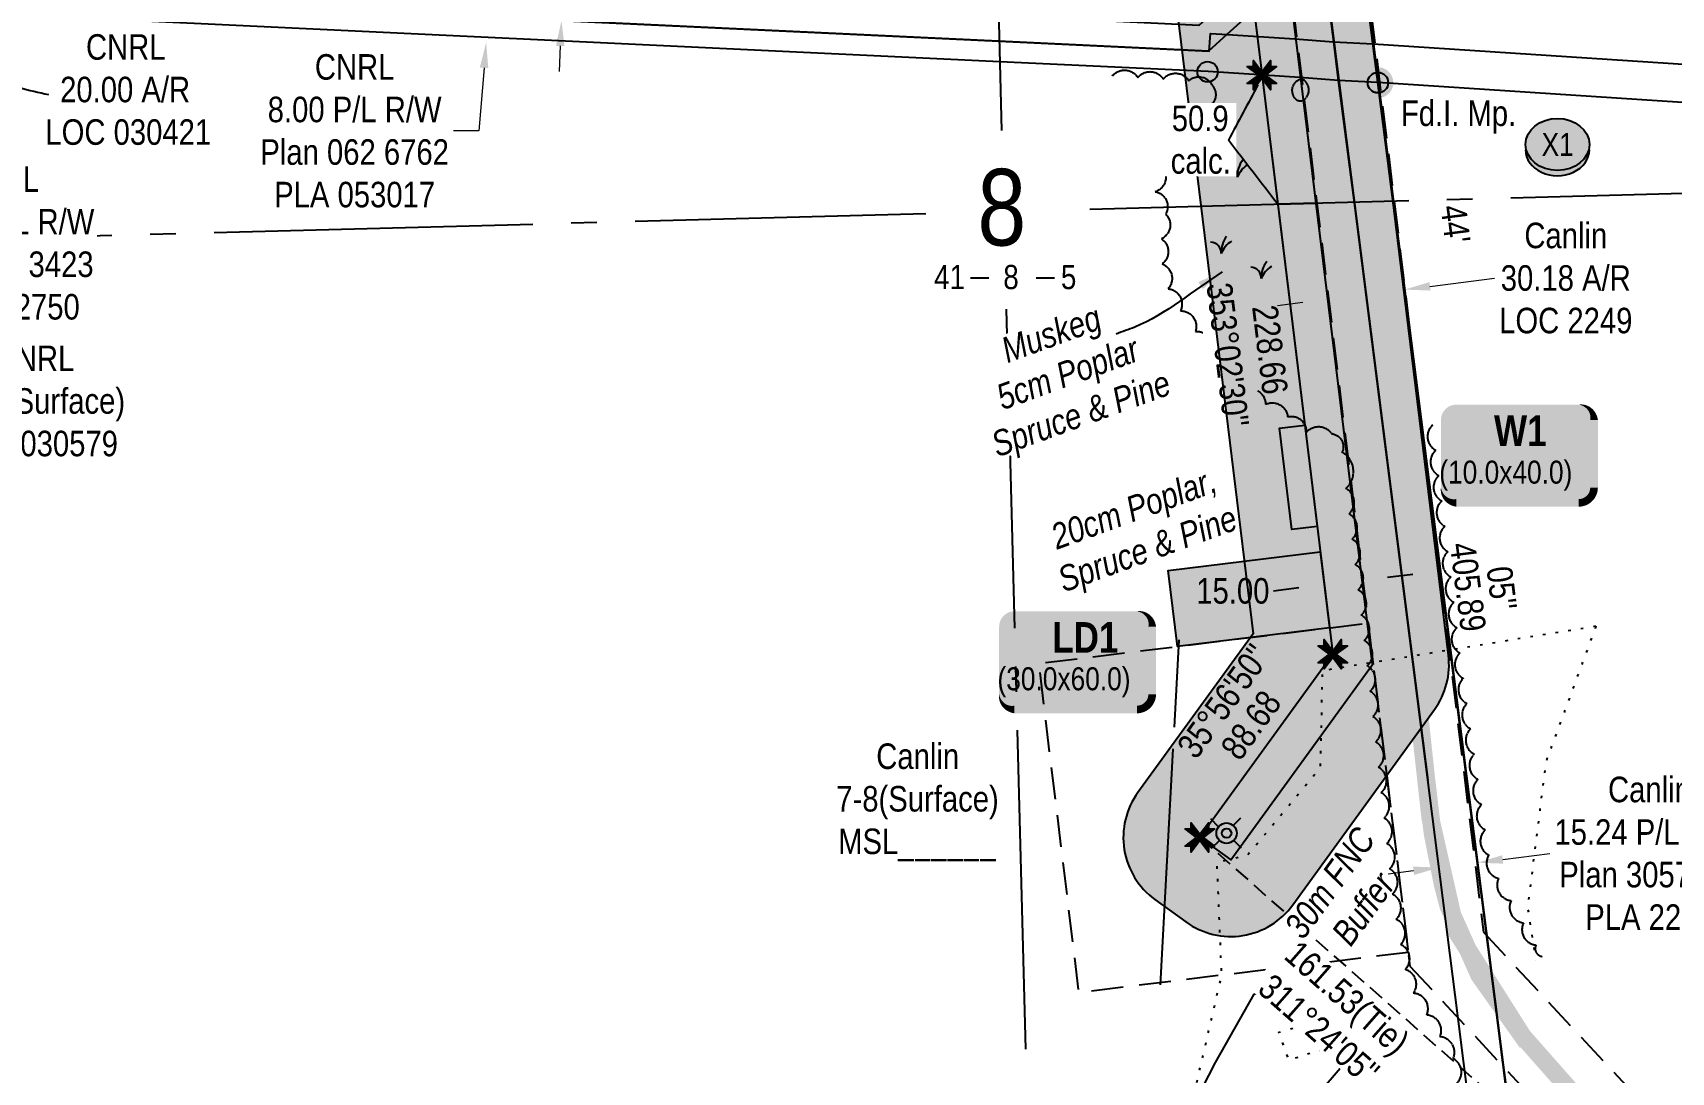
# Model space of a CAD drawing. Extents: x 626668 to 628700, y 5819173 to 5821810.
# Drawn here: x 627395 to 628037, y 5819745 to 5820152 of the extents above; entities that cross this region are included whole.
import ezdxf
from ezdxf.enums import TextEntityAlignment as Align

# ---------------------------------------------------------------- set-up
doc = ezdxf.new("R2010")
doc.units = 0
doc.header["$LTSCALE"] = 5
doc.header["$PDSIZE"] = 0.5
for name, pattern in [('0', [1, 1, 0]), ('foc-ACCESSROAD', [3.75, 2.5, -1.25]), ('foc-QUARTERLINE', [33, 25, -3, 2, -3]), ('foc-TOPO', [1, 0.2, -0.8]), ('foc-TRAV', [1.875, 1.25, -0.625])]:
    doc.linetypes.add(name, pattern=pattern)
doc.layers.get('Defpoints').update_dxf_attribs({"color": 9})
for name, color, linetype in [('10', 1, 'Continuous'), ('9', 3, 'Continuous'), ('AS-FENCE', 48, 'foc-FENCE'), ('AS-ROADS', 254, 'Continuous'), ('C-AR', 13, 'foc-ACCESSROAD'), ('C-RW', 13, 'Continuous'), ('C-WS', 13, 'foc-ACCESSROAD'), ('F-RW', 190, 'Continuous'), ('L-BD', 7, 'Continuous'), ('L-BD1', 253, 'Continuous'), ('L-MON', 1, 'Continuous'), ('L-SECLBL', 7, 'Continuous'), ('L-SECQ', 8, 'foc-QUARTERLINE'), ('L-TRAV', 7, 'foc-TRAV'), ('P-BUFFER-H 30m', 51, 'Continuous'), ('P-BUFFER-T', 40, 'Continuous'), ('P-CROSSINGS', 250, 'Continuous'), ('P-IOP1', 10, 'Continuous'), ('P-IOP1-H', 21, 'Continuous'), ('P-IOP2', 10, 'Continuous'), ('P-IOP2-H', 21, 'Continuous'), ('P-LTO', 14, 'Continuous'), ('P-PROPOSED', 10, 'Continuous'), ('P-PROPOSED-H', 21, 'Continuous'), ('P-TEMP-BLOCKS', 250, 'Continuous'), ('P-TEMP-H', 41, 'Continuous'), ('P-TEMP_LOG DECK', 46, 'Continuous'), ('P-TEMP_WORKSPACE', 46, 'Continuous'), ('P-TRAV', 4, 'foc-TRAV'), ('P-TXT', 4, 'Continuous'), ('T-BUSH', 110, '0'), ('T-BUSH-T', 110, 'Continuous'), ('T-GENERAL', 48, 'foc-TOPO'), ('T-LOW-AREA', 48, 'foc-TOPO'), ('T-SLOPE', 48, 'Continuous'), ('T-VEGETATION CHANGE', 104, 'foc-TOPO')]:
    doc.layers.add(name, color=color, linetype=linetype)
for name, color, linetype, lineweight in [('C-AR-T', 13, 'Continuous', 9), ('C-RW-T', 13, 'Continuous', 9), ('C-WS-T', 13, 'Continuous', 9), ('F-AR-T', 190, 'Continuous', 9), ('F-RW-T', 190, 'Continuous', 9), ('F-WS-T', 190, 'Continuous', 9)]:
    doc.layers.add(name, color=color, linetype=linetype, lineweight=lineweight)
doc.styles.add('80', font='ARIALN.TTF', dxfattribs={"height": 10})
doc.styles.add('80CG', font='ARIALN.TTF', dxfattribs={"height": 10})
doc.styles.add('80L', font='ARIALN.TTF', dxfattribs={"height": 10})
doc.styles.add('BOLD', font='ARIALNB.TTF')
doc.styles.add('Crossing', font='ARIALN.TTF', dxfattribs={"height": 10})
doc.styles.add('foc-LtypeFont', font='ARIALN.TTF', dxfattribs={"height": 7.35})
doc.styles.add('SIMPLEX', font='ARIALN.TTF')
doc.linetypes.add('foc-FENCE', pattern='A,10,-1,["X",foc-LtypeFont,S=0.2,R=0,X=-0.625,Y=-0.75],-1.24', length=12.24)
doc.dimstyles.new('Compass 5 000', dxfattribs={"dimscale": 5, "dimtxt": 9, "dimasz": 2, "dimexe": 0.2, "dimexo": 0.0625, "dimgap": 0.5, "dimtad": 0, "dimtih": 1, "dimtoh": 1, "dimzin": 0, "dimdsep": 46, "dimtxsty": '80CG', "dimcen": 0.1, "dimse1": 1, "dimse2": 1, "dimclrd": 256, "dimclrt": 256, "dimaunit": 1, "dimadec": 4, "dimazin": 0, "dimtfac": 0.06, "dimtofl": 0, "dimtmove": 0, "dimatfit": 1, "dimfxl": 0.2, "dimtolj": 1, "dimtzin": 0, "dimlwd": -1, "dimarcsym": 0})

# ---------------------------------------------------------------- blocks, each defined once
blk = doc.blocks.new('fdia')
at = {"color": 255, "const_width": 1}
blk.add_lwpolyline([(-0.5, 0, 1), (0.5, 0, 1)], format="xyb", close=True, dxfattribs=at)
blk = doc.blocks.new('Fdiaa')
blk.add_blockref('fdia', (0, 0))
blk = doc.blocks.new('fdib')
at = {"color": 1, "const_width": 1.6}
blk.add_lwpolyline([(-0.4, 0, 1), (0.4, 0, 1)], format="xyb", close=True, dxfattribs=at)
at = {"color": 1}
blk.add_circle((0, 0), 0.8, dxfattribs=at)
blk = doc.blocks.new('Fdibb')
blk.add_blockref('fdib', (0, 0))
blk = doc.blocks.new('fdicc')
for name in ['Fdibb', 'Fdiaa']:
    blk.add_blockref(name, (0, 0))
blk = doc.blocks.new('FDI')
blk.add_blockref('fdicc', (0, 0))
blk = doc.blocks.new('L-SECLBL')
at = {"layer": '9', "color": 7}
for p, q in [((-5.08, -27.83), (-12.29, -27.83)), ((20.7, -27.83), (13.5, -27.83))]:
    blk.add_line(p, q, dxfattribs=at)
at = {"layer": '10', "color": 2, "style": 'SIMPLEX'}
blk.add_attdef('SEC', text='', height=30, dxfattribs=at).set_placement((0, 0), align=Align.MIDDLE)
at = {"layer": '10', "color": 5, "style": '80L'}
blk.add_attdef('TWP', text='', height=9.5, dxfattribs=at).set_placement((-14.43, -27.37), align=Align.MIDDLE_RIGHT)
blk.add_attdef('RGE', text='', height=9.5, dxfattribs=at).set_placement((3.62, -27.37), align=Align.MIDDLE_CENTER)
blk.add_attdef('MER', text='', height=9.5, dxfattribs=at).set_placement((23.17, -27.37), align=Align.MIDDLE_LEFT)
blk = doc.blocks.new('*D540')
at = {"layer": 'C-AR-T', "transparency": 16777216}
for p, q in [((627942.52, 5820052.39), (627967.78, 5820055.6)), ((627892.73, 5820046.07), (627882.81, 5820044.81))]:
    blk.add_line(p, q, dxfattribs=at)
for points in [[(627942.31, 5820054.05), (627942.73, 5820050.74), (627932.6, 5820051.13)], [(627892.52, 5820047.72), (627892.94, 5820044.41), (627902.65, 5820047.33)]]:
    blk.add_solid(points, dxfattribs=at)
at = {"layer": 'Defpoints', "color": 0, "transparency": 16777216}
for p in [(627932.6, 5820051.13), (627903.82, 5820038.19), (627933.76, 5820042)]:
    blk.add_point(p, dxfattribs=at)
at = {"layer": 'C-AR-T', "transparency": 16777216, "insert": (627995.73, 5820055.6), "char_height": 10, "attachment_point": 5, "style": '80CG'}
blk.add_mtext('\\A1;Canlin\\P30.18 A/R\\PLOC 2249', dxfattribs=at)
blk = doc.blocks.new('*D546')
at = {"layer": 'C-RW-T', "transparency": 16777216}
for p, q in [((627971.02, 5819827.87), (627989.43, 5819830.21)), ((627936.07, 5819823.43), (627926.15, 5819822.17))]:
    blk.add_line(p, q, dxfattribs=at)
for points in [[(627935.86, 5819825.08), (627936.28, 5819821.78), (627945.99, 5819824.69)], [(627970.81, 5819829.52), (627971.23, 5819826.22), (627961.1, 5819826.61)]]:
    blk.add_solid(points, dxfattribs=at)
at = {"layer": 'Defpoints', "color": 0, "transparency": 16777216}
for p in [(627941.46, 5819860.31), (627956.57, 5819862.23), (627961.1, 5819826.61)]:
    blk.add_point(p, dxfattribs=at)
at = {"layer": 'C-RW-T', "transparency": 16777216, "insert": (628028.52, 5819830.21), "char_height": 10, "attachment_point": 5, "style": '80CG', "bg_fill": 3, "box_fill_scale": 1.1, "bg_fill_color": 256, "bg_fill_true_color": 13158600, "bg_fill_transparency": 0}
blk.add_mtext('\\A1;Canlin\\P15.24 P/L R/W\\PPlan 3057 RS\\PPLA 2253', dxfattribs=at)
blk = doc.blocks.new('*D553')
at = {"layer": 'Defpoints', "color": 0, "transparency": 16777216}
for p in [(628020.56, 5820140.79), (628062.27, 5820138.06), (628019.59, 5820125.83)]:
    blk.add_point(p, dxfattribs=at)
at = {"layer": 'F-RW-T', "transparency": 16777216}
for p, q in [((628062.93, 5820148.04), (628064.63, 5820174.11)), ((628064.63, 5820174.11), (628074.63, 5820174.11)), ((628060.64, 5820113.12), (628059.99, 5820103.14))]:
    blk.add_line(p, q, dxfattribs=at)
for points in [[(628061.26, 5820148.14), (628064.59, 5820147.93), (628062.27, 5820138.06)], [(628058.98, 5820113.23), (628062.31, 5820113.01), (628061.3, 5820123.1)]]:
    blk.add_solid(points, dxfattribs=at)
at = {"layer": 'F-RW-T', "transparency": 16777216, "insert": (628113.72, 5820174.11), "char_height": 10, "attachment_point": 5, "style": '80CG', "bg_fill": 3, "box_fill_scale": 1.1, "bg_fill_color": 256, "bg_fill_true_color": 13158600, "bg_fill_transparency": 0}
blk.add_mtext('\\A1;CNRL\\P15.00 P/L R/W\\PPlan 062 6762\\PPLA 053017', dxfattribs=at)
blk = doc.blocks.new('WC')
at = {"layer": 'L-MON'}
h = blk.add_hatch(color=255, dxfattribs=at)
h.dxf.hatch_style = 1
edge = h.paths.add_edge_path()
edge.add_arc((0, 0), 0.9, 0, 360)
at = {"layer": 'L-MON', "color": 240, "flags": 128}
for points in [[(-0.62, 0.5), (-1.23, 1.12)], [(0.52, 0.61), (1.13, 1.21)], [(-1.18, -1.18), (-0.56, -0.57)], [(1.16, -1.18), (0.56, -0.57)]]:
    blk.add_lwpolyline(points, dxfattribs=at)
at = {"layer": 'L-MON', "color": 240}
for radius in [0.8, 0.373]:
    blk.add_circle((0, 0), radius, dxfattribs=at)
blk = doc.blocks.new('TEMP')
h = blk.add_hatch(color=255)
h.dxf.hatch_style = 1
h.paths.add_polyline_path([(-1.15, -0.67), (-0.67, -0.67), (-0.67, -1.15), (0, -0.25), (0.67, -1.15), (0.67, -0.67), (1.15, -0.67), (0.25, 0), (1.15, 0.67), (0.67, 0.67), (0.67, 1.15), (0, 0.25), (-0.67, 1.15), (-0.67, 0.67), (-1.15, 0.67), (-0.25, 0)])
h.paths.add_polyline_path([(0.57, 0.85), (0.57, 0.57), (0.85, 0.57), (0.08, 0), (0.85, -0.57), (0.57, -0.57), (0.57, -0.85), (0, -0.08), (-0.57, -0.85), (-0.57, -0.57), (-0.85, -0.57), (-0.08, 0), (-0.85, 0.57), (-0.57, 0.57), (-0.57, 0.85), (0, 0.08)], flags=16)
h = blk.add_hatch(color=1)
h.dxf.hatch_style = 1
h.paths.add_polyline_path([(-0.57, 0.85), (-0.57, 0.57), (-0.85, 0.57), (-0.08, 0), (0, 0), (0, 0.08)])
h = blk.add_hatch(color=1)
h.dxf.hatch_style = 1
h.paths.add_polyline_path([(0, -0.08), (0, 0), (-0.08, 0), (-0.85, -0.57), (-0.57, -0.57), (-0.57, -0.85)])
h = blk.add_hatch(color=1)
h.dxf.hatch_style = 1
h.paths.add_polyline_path([(0.85, 0.57), (0.57, 0.57), (0.57, 0.85), (0, 0.08), (0, 0), (0.08, 0)])
h = blk.add_hatch(color=1)
h.dxf.hatch_style = 1
h.paths.add_polyline_path([(0.08, 0), (0, 0), (0, -0.08), (0.57, -0.85), (0.57, -0.57), (0.85, -0.57)])
at = {"color": 1}
for p, q in [((-0.08, 0), (0.08, 0)), ((0, 0.08), (0, -0.08))]:
    blk.add_line(p, q, dxfattribs=at)
at = {"color": 255, "flags": 128}
blk.add_lwpolyline([(-0.25, 0), (-1.15, 0.67), (-0.67, 0.67), (-0.67, 1.15), (0, 0.25), (0.67, 1.15), (0.67, 0.67), (1.15, 0.67), (0.25, 0), (1.15, -0.67), (0.67, -0.67), (0.67, -1.15), (0, -0.25), (-0.67, -1.15), (-0.67, -0.67), (-1.15, -0.67)], close=True, dxfattribs=at)
at = {"color": 1, "flags": 128}
blk.add_lwpolyline([(-0.08, 0), (-0.85, 0.57), (-0.57, 0.57), (-0.57, 0.85), (0, 0.08), (0.57, 0.85), (0.57, 0.57), (0.85, 0.57), (0.08, 0), (0.85, -0.57), (0.57, -0.57), (0.57, -0.85), (0, -0.08), (-0.57, -0.85), (-0.57, -0.57), (-0.85, -0.57)], close=True, dxfattribs=at)
blk = doc.blocks.new('*D579')
at = {"layer": 'C-RW-T', "transparency": 16777216}
for p, q in [((627603.17, 5820176.57), (627603.91, 5820192.24)), ((627603.91, 5820192.24), (627613.91, 5820192.24)), ((627601.74, 5820146.57), (627601.27, 5820136.58))]:
    blk.add_line(p, q, dxfattribs=at)
for points in [[(627601.5, 5820176.65), (627604.83, 5820176.49), (627602.69, 5820166.58)], [(627600.08, 5820146.64), (627603.41, 5820146.49), (627602.22, 5820156.55)]]:
    blk.add_solid(points, dxfattribs=at)
at = {"layer": 'Defpoints', "color": 0, "transparency": 16777216}
for p in [(627602.69, 5820166.58), (627617.63, 5820165.87), (627617.15, 5820155.84)]:
    blk.add_point(p, dxfattribs=at)
at = {"layer": 'C-RW-T', "transparency": 16777216, "insert": (627653, 5820192.24), "char_height": 10, "attachment_point": 5, "style": '80CG'}
blk.add_mtext('\\A1;Canlin\\P10.06 P/L R/W\\PPLA 2386', dxfattribs=at)
blk = doc.blocks.new('*D583')
at = {"layer": 'Defpoints', "color": 0, "transparency": 16777216}
for p in [(627306.37, 5820105.77), (627313.96, 5820092.69), (627315.77, 5820094.16)]:
    blk.add_point(p, dxfattribs=at)
at = {"layer": 'F-RW-T', "transparency": 16777216}
for p, q in [((627298.26, 5820112.08), (627291.97, 5820119.85)), ((627320.25, 5820084.91), (627332.87, 5820069.32)), ((627332.87, 5820069.32), (627342.87, 5820069.32))]:
    blk.add_line(p, q, dxfattribs=at)
for points in [[(627299.56, 5820113.12), (627296.96, 5820111.03), (627304.55, 5820104.3)], [(627321.55, 5820085.96), (627318.95, 5820083.87), (627313.96, 5820092.69)]]:
    blk.add_solid(points, dxfattribs=at)
at = {"layer": 'F-RW-T', "transparency": 16777216, "insert": (627381.96, 5820069.32), "char_height": 10, "attachment_point": 5, "style": '80CG', "bg_fill": 3, "box_fill_scale": 1.1, "bg_fill_color": 256, "bg_fill_true_color": 13158600, "bg_fill_transparency": 0}
blk.add_mtext('\\A1;CNRL\\P15.00 P/L R/W\\PPlan 042 3423\\PPLA 032750', dxfattribs=at)
blk = doc.blocks.new('*D586')
at = {"layer": 'Defpoints', "color": 0, "transparency": 16777216}
for p in [(627514.75, 5820160.69), (627514.1, 5820152.73), (627573.35, 5820155.94)]:
    blk.add_point(p, dxfattribs=at)
at = {"layer": 'F-RW-T', "transparency": 16777216}
for p, q in [((627574.16, 5820165.9), (627574.97, 5820175.87)), ((627571.9, 5820138.01), (627569.89, 5820113.28)), ((627569.89, 5820113.28), (627559.89, 5820113.28))]:
    blk.add_line(p, q, dxfattribs=at)
for points in [[(627572.5, 5820166.04), (627575.82, 5820165.77), (627573.35, 5820155.94)], [(627570.24, 5820138.14), (627573.56, 5820137.87), (627572.71, 5820147.97)]]:
    blk.add_solid(points, dxfattribs=at)
at = {"layer": 'F-RW-T', "transparency": 16777216, "insert": (627521.19, 5820113.28), "char_height": 10, "attachment_point": 5, "style": '80CG', "bg_fill": 3, "box_fill_scale": 1.1, "bg_fill_color": 256, "bg_fill_true_color": 13158600, "bg_fill_transparency": 0}
blk.add_mtext('\\A1;CNRL\\P8.00 P/L R/W\\PPlan 062 6762\\PPLA 053017', dxfattribs=at)
blk = doc.blocks.new('MUSK')
at = {"layer": 'T-GENERAL', "linetype": 'Continuous'}
for centre, radius, start, end in [((1.86, 0.15), 1.86, 140.732, 184.6871), ((-0.86, 0.03), 0.856, 357.7915, 88.2897), ((1.91, -0.8), 2.08, 122.4427, 157.2145)]:
    blk.add_arc(centre, radius, start, end, dxfattribs=at)
blk = doc.blocks.new('*U663')
h = blk.add_hatch(color=191)
edge = h.paths.add_edge_path()
edge.add_line((-24, -20), (24, -20))
edge.add_arc((24, -14), 6, 270, 360)
edge.add_line((30, -14), (30, 12.5))
edge.add_arc((24, 12.5), 6, 0, 90)
edge.add_line((24, 18.5), (-24, 18.5))
edge.add_arc((-24, 12.5), 6, 90, 180)
edge.add_line((-30, 12.5), (-30, -14))
edge.add_arc((-24, -14), 6, 180, 270)
at = {"color": 250, "flags": 128}
blk.add_lwpolyline([(-24, -20, 3, 3, 0), (24, -20, 3, 3, 0.414214), (30, -14, 3, 3, 0), (30, 12.5, 3, 0, 0.414214), (24, 18.5, 0, 0, 0), (-24, 18.5, 0, 0, 0.414214), (-30, 12.5, 0, 0, 0), (-30, -14, 0, 3, 0.414214)], format="xyseb", close=True, dxfattribs=at)
at = {"flags": 128}
blk.add_lwpolyline([(-19.27, -12.88, 0, 7.5, 0), (0, 0, 0, 0, 0)], format="xyseb", dxfattribs=at)
at = {"color": 250}
for tag, p, height, style in [('TEMP_AREA_W1_001', (-9.21, 2.24), 12, 'BOLD'), ('ENTER_TEXT_001', (-30.66, -12.47), 9, '80')]:
    blk.add_attdef(tag, p, '', height=height, dxfattribs=dict(at, style=style))
blk = doc.blocks.new('xing2')
h = blk.add_hatch(color=50)
h.dxf.hatch_style = 1
edge = h.paths.add_edge_path()
edge.add_ellipse((0, 0), major_axis=(-12.5, 0), ratio=0.816297, start_angle=0, end_angle=360)
h = blk.add_hatch(color=250)
h.dxf.hatch_style = 1
edge = h.paths.add_edge_path()
edge.add_ellipse((0, -2.05), major_axis=(-12.5, 0), ratio=0.816297, start_angle=0, end_angle=180)
edge.add_line((12.5, -2.05), (12.5, 0))
edge.add_ellipse((0, 0), major_axis=(-12.5, 0), ratio=0.816297, start_angle=0, end_angle=180, ccw=False)
edge.add_line((-12.5, 0), (-12.5, -2.05))
at = {"color": 250}
blk.add_ellipse((0, 0), major_axis=(-12.5, 0), ratio=0.816297, dxfattribs=at)
blk.add_ellipse((0, -2.05), major_axis=(-12.5, 0), ratio=0.816297, start_param=0, end_param=3.141593, dxfattribs=at)
at = {"color": 250, "style": 'Crossing'}
blk.add_attdef('CROSSING', text='', height=9, dxfattribs=at).set_placement((0.09, 0.02), align=Align.MIDDLE_CENTER)
at = {"color": 250, "style": 'Crossing', "flags": 1}
for tag, p in [('OWNER', (0.09, -12.49)), ('DESCRIPTION', (0.09, -25.77)), ('LOCATION', (0.09, -39.3)), ('DWG_REF', (0.09, -52.84))]:
    blk.add_attdef(tag, text='', height=9, dxfattribs=at).set_placement(p, align=Align.MIDDLE_CENTER)
blk = doc.blocks.new('*D685')
at = {"layer": 'Defpoints', "color": 0, "transparency": 16777216}
for p in [(627901.07, 5819935.44), (627916.17, 5819935.48), (627901.29, 5819933.66)]:
    blk.add_point(p, dxfattribs=at)
at = {"layer": 'P-TXT', "transparency": 16777216}
for p, q in [((627891.14, 5819934.23), (627881.22, 5819933.02)), ((627925.88, 5819938.47), (627935.8, 5819939.68))]:
    blk.add_line(p, q, dxfattribs=at)
for points in [[(627925.67, 5819940.13), (627926.08, 5819936.82), (627915.95, 5819937.26)], [(627890.94, 5819935.89), (627891.35, 5819932.58), (627901.07, 5819935.44)]]:
    blk.add_solid(points, dxfattribs=at)
at = {"layer": 'P-TXT', "transparency": 16777216, "insert": (627865.28, 5819933.02), "char_height": 10, "attachment_point": 5, "style": '80CG'}
blk.add_mtext('\\A1;15.00', dxfattribs=at)
blk = doc.blocks.new('*U662')
h = blk.add_hatch(color=191)
edge = h.paths.add_edge_path()
edge.add_line((-24, -20), (24, -20))
edge.add_arc((24, -14), 6, 270, 360)
edge.add_line((30, -14), (30, 12.5))
edge.add_arc((24, 12.5), 6, 0, 90)
edge.add_line((24, 18.5), (-24, 18.5))
edge.add_arc((-24, 12.5), 6, 90, 180)
edge.add_line((-30, 12.5), (-30, -14))
edge.add_arc((-24, -14), 6, 180, 270)
at = {"color": 250, "flags": 128}
blk.add_lwpolyline([(-24, -20, 3, 3, 0), (24, -20, 3, 3, 0.414214), (30, -14, 3, 3, 0), (30, 12.5, 3, 0, 0.414214), (24, 18.5, 0, 0, 0), (-24, 18.5, 0, 0, 0.414214), (-30, 12.5, 0, 0, 0), (-30, -14, 0, 3, 0.414214)], format="xyseb", close=True, dxfattribs=at)
at = {"flags": 128}
blk.add_lwpolyline([(-6.7, -6.3, 0, 7.5, 0), (0, 0, 0, 0, 0)], format="xyseb", dxfattribs=at)
at = {"color": 250}
for tag, p, height, style in [('TEMP_AREA_W1_001', (-9.21, 2.24), 12, 'BOLD'), ('ENTER_TEXT_001', (-30.66, -12.47), 9, '80')]:
    blk.add_attdef(tag, p, '', height=height, dxfattribs=dict(at, style=style))

msp = doc.modelspace()

# ---------------------------------------------------------------- hatches: boundary and pattern name
at = {"layer": 'P-BUFFER-H 30m'}
h = msp.add_hatch(color=256, dxfattribs=at)
h.dxf.hatch_style = 1
h.paths.add_polyline_path([(627128.003, 5820891.051, 0.1409649), (627112.583, 5820897.145, 0.0136687), (627111.973, 5820898.667), (627118.127, 5820905.177, 0.4142136), (627116.936, 5820947.571), (627063.553, 5820998.034), (627065.391, 5821000.784, 0.2442639), (627089.625, 5821014.1), (627097.954, 5821026.562, 0.4142136), (627089.686, 5821068.16), (627066.626, 5821083.573, 0.4142136), (627025.028, 5821075.305), (626980.113, 5821008.105, 0.3657917), (626984.444, 5820969.648), (627032.746, 5820923.987), (627025.9, 5820916.745, 0.4440738), (627029.391, 5820872.387), (627042.434, 5820862.339, 0.1409713), (627057.855, 5820856.245, 0.1409713), (627067.681, 5820842.889), (627585.341, 5820444.081), (627578.423, 5820437.531, 0.4618514), (627580.826, 5820391.932), (627839.26, 5820194.321), (627873.193, 5819916.322), (627828.069, 5819854.094, 0.4142136), (627834.742, 5819812.211), (627846.881, 5819803.408, 0.4142136), (627888.764, 5819810.082), (627944.261, 5819886.614, 0.1894322), (627949.751, 5819907.853), (627911.382, 5820222.189, 0.2018056), (627899.83, 5820242.378), (627668.316, 5820419.406), (627675.094, 5820425.823, 0.4607536), (627672.777, 5820471.356)])
h.paths.add_polyline_path([(627654.475, 5820447.599), (627622.128, 5820416.971), (627881.614, 5820218.556), (627919.982, 5819904.219), (627864.486, 5819827.687), (627852.347, 5819836.489), (627904.389, 5819908.258), (627867.499, 5820210.479), (627599.042, 5820415.755), (627631.436, 5820446.427), (627085.983, 5820866.646), (627109.701, 5820867.295)], flags=16)
h.paths.add_polyline_path([(627084.456, 5820886.744), (627060.737, 5820886.095), (627047.694, 5820896.144), (627075.141, 5820925.179), (627005.046, 5820991.441), (627049.961, 5821058.64), (627073.021, 5821043.227), (627064.692, 5821030.765), (627054.093, 5821037.849), (627024.546, 5820993.641), (627096.334, 5820925.778), (627069.978, 5820897.897)], flags=16)
at = {"layer": 'P-IOP1-H'}
h = msp.add_hatch(color=256, dxfattribs=at)
h.dxf.hatch_style = 1
h.paths.add_polyline_path([(627897.911, 5820085.038), (627882.86, 5820084.635), (627904.389, 5819908.258), (627852.347, 5819836.489), (627864.486, 5819827.687), (627919.982, 5819904.219)])
at = {"layer": 'P-IOP2-H'}
h = msp.add_hatch(color=256, dxfattribs=at)
h.dxf.hatch_style = 1
h.paths.add_polyline_path([(627769.708, 5820304.125), (627770.208, 5820284.873), (627867.499, 5820210.479), (627882.86, 5820084.635), (627897.911, 5820085.038), (627881.614, 5820218.556)])
at = {"layer": 'P-PROPOSED-H'}
h = msp.add_hatch(color=256, dxfattribs=at)
h.dxf.hatch_style = 1
h.paths.add_polyline_path([(627769.708, 5820304.125), (627770.208, 5820284.873), (627867.499, 5820210.479), (627882.86, 5820084.635), (627897.911, 5820085.038), (627881.614, 5820218.556)])
h = msp.add_hatch(color=256, dxfattribs=at)
h.dxf.hatch_style = 1
h.paths.add_polyline_path([(627897.911, 5820085.038), (627882.86, 5820084.635), (627904.389, 5819908.258), (627852.347, 5819836.489), (627864.486, 5819827.687), (627919.982, 5819904.219)])
at = {"layer": 'P-TEMP-H'}
h = msp.add_hatch(color=256, dxfattribs=at)
h.dxf.hatch_style = 1
h.paths.add_polyline_path([(627893.434, 5819998.01), (627898.278, 5819958.319), (627888.356, 5819957.108), (627883.511, 5819996.799)])
h = msp.add_hatch(color=256, dxfattribs=at)
h.dxf.hatch_style = 1
h.paths.add_polyline_path([(627903.125, 5819918.612), (627843.59, 5819911.335), (627839.951, 5819941.102), (627899.491, 5819948.38)])

# ---------------------------------------------------------------- linework, layer by layer
at = {"layer": 'AS-FENCE', "flags": 128}
for points in [[(627844.075, 5819913.869), (627842.234, 5819879.681)], [(627841.778, 5819871.223), (627836.799, 5819778.757)]]:
    msp.add_lwpolyline(points, dxfattribs=at)
at = {"layer": 'AS-ROADS', "flags": 128}
for points, const_width in [([(628032.521, 5819697.714), (627978.807, 5819758.65), (627952.664, 5819799.978), (627942.651, 5819844.187), (627927.287, 5819983.701), (627907.86, 5820134.02), (627899.164, 5820192.162), (627885.856, 5820226.286), (627869.912, 5820245.561), (627846.076, 5820265.242), (627736.147, 5820349.622), (627642.626, 5820420.759), (627501.539, 5820527.534), (627343.711, 5820648.558), (627187.542, 5820767.917), (627027.204, 5820890.282), (627007.895, 5820900.413), (626988.235, 5820897.333), (626977.156, 5820889.792), (626908.447, 5820817.072)], 6.997), ([(627980.586, 5819756.111), (627961.872, 5819782.442), (627949.778, 5819809.455), (627947.524, 5819817.991), (627943.566, 5819837.987), (627940.882, 5819860.814), (627935.443, 5819912.051), (627929.763, 5819962.438), (627925.027, 5820002.883)], 7)]:
    msp.add_lwpolyline(points, dxfattribs=dict(at, const_width=const_width))
at = {"layer": 'C-AR'}
for points in [[(627035.817, 5820865.33), (627881.905, 5820218.335), (627934.673, 5819786.028), (627983.469, 5819733.611)], [(627083.751, 5820866.656), (627910.315, 5820234.59), (627963.433, 5819799.411), (628021.252, 5819737.301)]]:
    msp.add_lwpolyline(points, dxfattribs=at)
at = {"layer": 'C-RW'}
for points in [[(627958.17, 5819729.285), (627953.434, 5819766.56), (627912.959, 5820085.119), (627906.728, 5820133.082), (627904.784, 5820148.239), (627900.142, 5820184.463), (627899.786, 5820187.239), (627898.583, 5820196.631), (627898.179, 5820199.786), (627897.389, 5820205.946), (627895.955, 5820217.141), (627053.792, 5820865.758)], [(627077.884, 5820866.408), (627898.001, 5820234.793), (627898.001, 5820234.793), (627898.086, 5820234.727), (627911.953, 5820248.376), (627962.451, 5820298.08), (627973.171, 5820287.256), (627912.522, 5820227.578), (627910.259, 5820225.351), (627911.025, 5820219.381), (627912.343, 5820209.093), (627913.423, 5820200.673), (627913.903, 5820196.925), (627920.257, 5820147.362), (627920.334, 5820146.762), (627922.199, 5820132.211), (627922.304, 5820131.57), (627928.263, 5820085.526), (627964.69, 5819798.801), (627971.217, 5819747.425), (627973.5, 5819729.455)], [(627369.182, 5820177.662), (627413.82, 5820175.544), (627422.124, 5820175.15), (627773.237, 5820158.485), (627773.84, 5820158.457), (627852.066, 5820154.742), (627884.768, 5820184.356), (627898.277, 5820196.59), (627912.032, 5820209.048), (627931.263, 5820226.462), (627939.559, 5820226.689), (627946.72, 5820226.886), (627913.592, 5820196.884), (627899.835, 5820184.427), (627886.327, 5820172.194), (627862.965, 5820151.037), (627855.741, 5820144.494), (627773.501, 5820148.398), (627412.208, 5820165.547), (627391.831, 5820166.514)]]:
    msp.add_lwpolyline(points, dxfattribs=at)
at = {"layer": 'C-WS', "flags": 128}
msp.add_lwpolyline([(627934.007, 5819791.446), (627805.019, 5819775.688), (627789.273, 5819904.695), (627918.267, 5819920.463)], close=True, dxfattribs=at)
at = {"layer": 'F-RW'}
msp.add_line((627973.448, 5819729.718), (627910.255, 5820225.379), dxfattribs=at)
for points in [[(627392.078, 5820166.528), (627412.455, 5820165.561), (627412.455, 5820165.561), (627773.748, 5820148.412), (627855.988, 5820144.508), (627856.481, 5820151.488), (627863.212, 5820151.051), (627889.504, 5820149.344), (627904.723, 5820148.229), (627920.19, 5820147.353), (628167.376, 5820131.181)], [(628168.738, 5820116.072), (627922.131, 5820132.206), (627906.666, 5820133.078), (627891.458, 5820134.197), (627855.604, 5820136.525), (627773.957, 5820140.4), (627392.298, 5820158.515)]]:
    msp.add_lwpolyline(points, dxfattribs=at)
at = {"layer": 'L-SECQ'}
for p, q in [((627773.006, 5820177.293), (627774.668, 5820113.406)), ((627809.213, 5820082.66), (628578.506, 5820103.282)), ((626971.283, 5820060.199), (627745.048, 5820080.94)), ((627776.487, 5820043.449), (627796.394, 5819278.034))]:
    msp.add_line(p, q, dxfattribs=at)
at = {"layer": 'L-TRAV'}
msp.add_line((627973.448, 5819729.718), (627964.283, 5819801.713), dxfattribs=at)
at = {"layer": 'P-BUFFER-H 30m', "flags": 128}
msp.add_lwpolyline([(627057.855, 5820856.245, 0.1409713), (627067.681, 5820842.889), (627585.341, 5820444.081), (627578.423, 5820437.531, 0.4618514), (627580.826, 5820391.932), (627839.26, 5820194.321), (627873.193, 5819916.322), (627828.069, 5819854.094, 0.4142136), (627834.742, 5819812.211), (627846.881, 5819803.408, 0.4142136), (627888.764, 5819810.082), (627944.261, 5819886.614, 0.1894322), (627949.751, 5819907.853), (627911.382, 5820222.189, 0.2018056), (627899.83, 5820242.378), (627668.316, 5820419.406), (627675.094, 5820425.823, 0.4607536), (627672.777, 5820471.356), (627128.003, 5820891.051, 0.1409649), (627112.583, 5820897.145, 0.1409649)], format="xyb", dxfattribs=at)
at = {"layer": 'P-IOP1', "flags": 128}
msp.add_lwpolyline([(627897.911, 5820085.038), (627882.86, 5820084.635), (627904.389, 5819908.258), (627852.347, 5819836.489), (627864.486, 5819827.687), (627919.982, 5819904.219)], close=True, dxfattribs=at)
at = {"layer": 'P-IOP2', "flags": 128}
msp.add_lwpolyline([(627769.708, 5820304.125), (627770.208, 5820284.873), (627867.499, 5820210.479), (627882.86, 5820084.635), (627897.911, 5820085.038), (627881.614, 5820218.556)], close=True, dxfattribs=at)
at = {"layer": 'P-LTO', "flags": 128}
msp.add_lwpolyline([(627085.983, 5820866.646), (627631.436, 5820446.427), (627599.042, 5820415.755), (627867.499, 5820210.479), (627904.389, 5819908.258), (627852.347, 5819836.489), (627864.486, 5819827.687), (627919.982, 5819904.219), (627881.614, 5820218.556), (627622.128, 5820416.971), (627654.475, 5820447.599), (627109.701, 5820867.295)], close=True, dxfattribs=at)
at = {"layer": 'P-PROPOSED', "flags": 128}
msp.add_lwpolyline([(627085.983, 5820866.646), (627631.436, 5820446.427), (627599.042, 5820415.755), (627867.499, 5820210.479), (627904.389, 5819908.258), (627852.347, 5819836.489), (627864.486, 5819827.687), (627919.982, 5819904.219), (627881.614, 5820218.556), (627622.128, 5820416.971), (627654.475, 5820447.599), (627109.701, 5820867.295)], close=True, dxfattribs=at)
at = {"layer": 'P-TEMP_LOG DECK', "flags": 128}
msp.add_lwpolyline([(627903.125, 5819918.612), (627843.59, 5819911.335), (627839.951, 5819941.102), (627899.491, 5819948.38)], close=True, dxfattribs=at)
at = {"layer": 'P-TEMP_WORKSPACE', "flags": 128}
msp.add_lwpolyline([(627893.434, 5819998.01), (627898.278, 5819958.319), (627888.356, 5819957.108), (627883.511, 5819996.799)], close=True, dxfattribs=at)
at = {"layer": 'P-TRAV'}
for p, q in [((627852.347, 5819836.489), (627886.925, 5819805.996)), ((627897.832, 5819796.377), (627973.452, 5819729.691))]:
    msp.add_line(p, q, dxfattribs=at)
at = {"layer": 'T-BUSH', "flags": 128}
for points in [[(627818.06, 5820134.783, -0.5205671), (627828.039, 5820134.19, -0.5205671), (627838.018, 5820133.598, -0.5205671), (627847.992, 5820132.938, -0.5205671), (627857.31, 5820130.898, -0.5205671), (627855.266, 5820122.684, -0.5205671), (627848.572, 5820115.269, -0.5205671), (627842.521, 5820107.444, -0.5205671), (627837.813, 5820098.626, -0.5205671), (627834.868, 5820089.477, -0.5205671), (627838.949, 5820080.757, -0.5205671), (627837.29, 5820070.979, -0.5205671), (627837.574, 5820061.189, -0.5205671), (627839.923, 5820051.473, -0.5205671), (627844.735, 5820042.786, -0.5205671), (627850.621, 5820034.727, -0.1197538), (627853.469, 5820034.296, -0.1197538)], [(627874.894, 5820011.561, -0.2810048), (627878.068, 5820006.176, -0.5205671), (627886.753, 5820001.3, -0.5205671), (627893.96, 5819994.994, -0.5205671), (627903.951, 5819994.688, -0.5205671), (627908.018, 5819987.233)], [(627943.586, 5819998.074, 0.5205671), (627944.767, 5819988.148, 0.5205671), (627945.947, 5819978.221, 0.5205671), (627947.128, 5819968.295, 0.5205671), (627948.308, 5819958.368, 0.5205671), (627949.489, 5819948.441, 0.5205671), (627950.669, 5819938.515, 0.5205671), (627951.85, 5819928.588, 0.5205671), (627953.031, 5819918.662, 0.5205671), (627954.211, 5819908.735, 0.5205671), (627955.559, 5819898.831, 0.5205671), (627956.992, 5819888.937, 0.5205671), (627958.425, 5819879.044, 0.5205671), (627959.858, 5819869.151, 0.5205671), (627961.291, 5819859.258, 0.5205671), (627962.724, 5819849.364, 0.5205671), (627964.157, 5819839.471, 0.5205671), (627965.59, 5819829.578, 0.5205671), (627969.415, 5819820.495, 0.5205671), (627974.29, 5819811.767, 0.5205671), (627979.164, 5819803.04, 0.5205671), (627984.038, 5819794.312, 0.5205671), (627986.525, 5819789.859, 0.5205671)], [(627953.902, 5819720.115, 0.5205671), (627953.421, 5819730.1, 0.5205671), (627952.941, 5819740.085, 0.5205671), (627951.615, 5819749.811, 0.5205671), (627946.431, 5819758.359, 0.5205671), (627941.247, 5819766.906, 0.5205671), (627936.064, 5819775.454, 0.5205671), (627932.79, 5819784.734, 0.5205671), (627931.044, 5819794.577, 0.5205671), (627929.298, 5819804.42, 0.5205671), (627927.776, 5819814.295, 0.5205671), (627926.687, 5819824.232, 0.5205671), (627925.598, 5819834.169, 0.5205671), (627924.508, 5819844.106, 0.5205671), (627923.419, 5819854.043, 0.5205671), (627922.33, 5819863.98, 0.5205671), (627921.241, 5819873.917, 0.5205671), (627920.151, 5819883.854, 0.5205671), (627919.062, 5819893.791, 0.5205671), (627917.958, 5819903.726, 0.5205671), (627916.763, 5819913.651, 0.5205671), (627915.569, 5819923.576, 0.5205671), (627914.374, 5819933.501, 0.5205671), (627913.18, 5819943.426, 0.5205671), (627911.985, 5819953.351, 0.5205671), (627910.791, 5819963.276, 0.5205671), (627909.596, 5819973.201, 0.5205671), (627907.866, 5819987.582, 0.5205671)]]:
    msp.add_lwpolyline(points, format="xyb", dxfattribs=at)
msp.add_lwpolyline([(627892.594, 5820133.557, 0.5205671), (627888.784, 5820127.462, 0.5205671), (627893.301, 5820125.527, 0.5205671)], format="xyb", close=True, dxfattribs=at)
at = {"layer": 'T-LOW-AREA', "elevation": 972.411, "flags": 128}
msp.add_lwpolyline([(628007.52, 5819919.215), (627987.925, 5819866.182), (627980.751, 5819809.223), (627983.907, 5819788.397)], dxfattribs=at)
at = {"layer": 'T-LOW-AREA', "flags": 128}
for points in [[(627904.03, 5819761.81), (627902.08, 5819754.043), (627887.26, 5819749.182), (627883.313, 5819760.185), (627900.663, 5819765.364)], [(627904.034, 5819761.783), (627902.083, 5819754.015), (627887.263, 5819749.154), (627883.316, 5819760.158), (627900.666, 5819765.336)]]:
    msp.add_lwpolyline(points, dxfattribs=at)
at = {"layer": 'T-SLOPE', "flags": 128}
for points in [[(627848.182, 5819728.276), (627858.434, 5819748.383), (627873.57, 5819775.099), (627887.709, 5819780.8), (627907.368, 5819772.061), (627909.713, 5819748.679), (627894.73, 5819731.33), (627889.183, 5819713.396), (627898.659, 5819694.586)], [(627848.185, 5819728.249), (627858.437, 5819748.356), (627873.574, 5819775.071), (627887.712, 5819780.773), (627907.371, 5819772.034), (627909.716, 5819748.651), (627894.734, 5819731.303), (627889.186, 5819713.368), (627898.662, 5819694.558)]]:
    msp.add_lwpolyline(points, dxfattribs=at)
at = {"layer": 'T-VEGETATION CHANGE', "flags": 128}
msp.add_lwpolyline([(628007.52, 5819919.215), (627900.314, 5819901.778), (627899.508, 5819863.629), (627871.095, 5819829.508), (627858.964, 5819826.607), (627860.781, 5819782.445), (627848.182, 5819728.276)], dxfattribs=at)

# ---------------------------------------------------------------- block references
at = {"layer": 'L-MON'}
for name, p, xscale, yscale, zscale in [('FDI', (627855.366, 5820136.461), 5.000000000000027, 5.000000000000027, 5.000000000000027), ('TEMP', (627876.693, 5820135.156), 4.998212200000022, 4.998212200000022, 4.998212200000022), ('FDI', (627922.131, 5820132.206), 5.000000000000051, 5.000000000000051, 5.000000000000051), ('FDI', (627922.134, 5820132.179), 5.000000000000027, 5.000000000000027, 5.000000000000027), ('TEMP', (627904.389, 5819908.258), 4.998212200000022, 4.998212200000022, 4.998212200000022), ('WC', (627862.818, 5819838.157), 5.000000000000051, 5.000000000000051, 5.000000000000051), ('TEMP', (627852.347, 5819836.489), 4.998212200000022, 4.998212200000022, 4.998212200000022)]:
    msp.add_blockref(name, p, dxfattribs=dict(at, xscale=xscale, yscale=yscale, zscale=zscale))
at = {"layer": 'L-SECLBL', "xscale": 0.9996514500000044, "yscale": 0.9996514500000044, "zscale": 0.9996514500000044}
msp.add_blockref('L-SECLBL', (627774.752, 5820083.406), dxfattribs=at).add_auto_attribs({'SEC': '8', 'TWP': '41', 'RGE': '8', 'MER': '5'})
at = {"layer": 'P-CROSSINGS', "xscale": 0.99964244, "yscale": 0.99964244, "zscale": 0.99964244}
msp.add_blockref('xing2', (627992.456, 5820107.988), dxfattribs=at).add_auto_attribs({'CROSSING': 'X1'})
at = {"layer": 'P-TEMP-BLOCKS', "xscale": 0.99964244, "yscale": 0.99964244, "zscale": 0.99964244}
for name, p, values in [('*U663', (627976.807, 5819987.564), {'TEMP_AREA_W1_001': 'W1', 'ENTER_TEXT_001': '(10.0x40.0)'}), ('*U662', (627803.701, 5819906.612), {'TEMP_AREA_W1_001': 'LD1', 'ENTER_TEXT_001': '(30.0x60.0)'})]:
    msp.add_blockref(name, p, dxfattribs=at).add_auto_attribs(values)
at = {"layer": 'T-GENERAL', "xscale": 4.998212200000014, "yscale": 4.998212200000014, "zscale": 4.998212200000014}
for p in [(627867.094, 5820095.222), (627860.744, 5820065.31), (627876.457, 5820055.45)]:
    msp.add_blockref('MUSK', p, dxfattribs=at)

# ---------------------------------------------------------------- texts
at = {"layer": 'C-WS-T', "insert": (627706.401, 5819873.315), "char_height": 10, "attachment_point": 1, "style": '80L'}
msp.add_mtext_dynamic_manual_height_columns('\\pi19.16;Canlin\\P\\pi3.4982;7-8(Surface)\\P\\pi4.2246;MSL______', width=69.43834, gutter_width=50, heights=[0], dxfattribs=at)
at = {"layer": 'F-AR-T', "insert": (627389.277, 5820151.18), "char_height": 10, "attachment_point": 1, "style": '80L'}
msp.add_mtext_dynamic_manual_height_columns('\\pi26.655;CNRL\\P\\pi16.518;20.00 A/R\\P\\pi10.741;LOC 030421', width=83.50702, gutter_width=50, heights=[0], dxfattribs=at)
at = {"layer": 'L-BD', "style": '80L'}
for s, p in [("44'", (627952.544, 5820076.833)), ('405.89', (627957.439, 5819934.618)), ("05''", (627970.67, 5819934.158))]:
    msp.add_text(s, height=9.9964, rotation=277.2661, dxfattribs=at).set_placement(p, align=Align.MIDDLE)
at = {"layer": 'L-BD1', "style": '80L'}
for s, p in [("35°56'50''", (627861.626, 5819889.948)), ('88.68', (627872.349, 5819880.535))]:
    msp.add_text(s, height=9.9964, rotation=54.0529, dxfattribs=at).set_placement(p, align=Align.MIDDLE)
at = {"layer": 'L-BD1', "insert": (627884.827, 5820028.198), "char_height": 9.99642, "width": 29.83281, "attachment_point": 2, "rotation": 276.9592, "style": '80L'}
msp.add_mtext("228.66\\P353°02'30'' ", dxfattribs=at)
at = {"layer": 'L-MON', "insert": (627930.242, 5820125.212), "char_height": 9.99651, "attachment_point": 1, "style": '80L'}
msp.add_mtext_dynamic_manual_height_columns('\\pi0.87683;Fd.I. Mp.', width=44.12915, gutter_width=50, heights=[0], dxfattribs=at)
at = {"layer": 'P-BUFFER-T', "insert": (627884.549, 5819801.571), "char_height": 9.99262, "attachment_point": 1, "rotation": 54.052946, "style": '80L'}
msp.add_mtext_dynamic_manual_height_columns('\\pi0.3723;{\\fArial Narrow|b0|i1|c0|p34;30m FNC \\P\\pi9.0698;Buffer}', width=49.18088, gutter_width=50, heights=[0], dxfattribs=at)
at = {"layer": 'T-BUSH-T', "insert": (627774.695, 5819951.935), "char_height": 10, "attachment_point": 1, "rotation": 20, "style": '80L'}
msp.add_mtext_dynamic_manual_height_columns('\\pi19.467;{\\fArial Narrow|b0|i1|c0|p34;20cm Poplar, \\P\\pi16.23;Spruce & Pine}', width=104.59559, gutter_width=47.5, heights=[0], dxfattribs=at)

# ---------------------------------------------------------------- dimensions: what is measured, and where the dimension line sits
at = {"layer": 'C-AR-T'}
dim = msp.add_linear_dim(base=(627932.596, 5820051.132), p1=(627903.816, 5820038.191), p2=(627933.757, 5820041.995), angle=7.240347, text='Canlin\\P30.18 A/R\\PLOC 2249', dimstyle='Compass 5 000', dxfattribs=at)
dim.commit()
dim.dimension.update_dxf_attribs({"geometry": '*D540', "text_midpoint": (627995.727, 5820055.602), "dimtype": 161})
at = {"layer": 'C-RW-T'}
dim = msp.add_linear_dim(base=(627602.692, 5820166.58), p1=(627617.153, 5820155.845), p2=(627617.628, 5820165.871), angle=87.282624, text='Canlin\\P10.06 P/L R/W\\PPLA 2386', dimstyle='Compass 5 000', dxfattribs=at)
dim.commit()
dim.dimension.update_dxf_attribs({"geometry": '*D579', "text_midpoint": (627652.996, 5820192.244), "dimtype": 161})
at = {"layer": 'P-TXT'}
dim = msp.add_aligned_dim(p1=(627916.167, 5819935.479), p2=(627901.288, 5819933.663), distance=-1.795, text='15.00', dimstyle='Compass 5 000', dxfattribs=at)
dim.commit()
dim.dimension.update_dxf_attribs({"geometry": '*D685', "text_midpoint": (627865.28, 5819933.021)})

# ---------------------------------------------------------------- leaders
at = {"layer": 'F-AR-T', "path_type": 1}
msp.add_leader([(627343.644, 5820174.267), (627389.847, 5820130.367), (627401.206, 5820127.527)], dimstyle='Compass 5 000', override={"dimgap": 0.5, "dimtad": 0}, dxfattribs=at)

# ---------------------------------------------------------------- next in the draw order: texts
at = {"layer": 'L-BD', "insert": (627913.37, 5819777.498), "char_height": 9.99642, "width": 60.37549, "attachment_point": 2, "rotation": 318.5921, "style": '80L', "bg_fill": 3, "box_fill_scale": 1.1, "bg_fill_color": 256, "bg_fill_transparency": 0}
msp.add_mtext("161.53(Tie) 311°24'05''", dxfattribs=at)
at = {"layer": 'L-BD1', "insert": (627838.352, 5820123.189), "char_height": 9.99642, "attachment_point": 1, "style": '80L', "bg_fill": 3, "box_fill_scale": 1.1, "bg_fill_color": 256, "bg_fill_transparency": 0}
msp.add_mtext_dynamic_manual_height_columns('\\pi2.9964;50.9\\P\\pi2.5907;calc.', width=27.30847, gutter_width=50, heights=[0], dxfattribs=at)

# ---------------------------------------------------------------- next in the draw order: dimensions: what is measured, and where the dimension line sits
at = {"layer": 'F-RW-T'}
dim = msp.add_linear_dim(base=(628062.274, 5820138.057), p1=(628019.586, 5820125.83), p2=(628020.565, 5820140.786), angle=86.256882, text='CNRL\\P15.00 P/L R/W\\PPlan 062 6762\\PPLA 053017', dimstyle='Compass 5 000', override={"dimtfill": 1}, dxfattribs=at)
dim.commit()
dim.dimension.update_dxf_attribs({"geometry": '*D553', "text_midpoint": (628113.718, 5820174.107), "dimtype": 161})

# ---------------------------------------------------------------- next in the draw order: linework, layer by layer
at = {"layer": 'L-BD', "flags": 128}
msp.add_lwpolyline([(627013.636, 5820901.173), (627879.349, 5820239.28), (627890.611, 5820220.193), (627900.981, 5820179.586), (627941.705, 5819858.939)], dxfattribs=at)

# ---------------------------------------------------------------- next in the draw order: leaders
at = {"layer": 'L-BD1', "path_type": 1}
for points in [[(627875.093, 5820131.339), (627863.516, 5820109.629)], [(627882.86, 5820084.635), (627863.516, 5820109.629)]]:
    msp.add_leader(points, dimstyle='Compass 5 000', override={"dimgap": 0.5, "dimtad": 0}, dxfattribs=at)

# ---------------------------------------------------------------- next in the draw order: texts
at = {"layer": 'T-BUSH-T', "insert": (627757.771, 5820025.92), "char_height": 10, "attachment_point": 1, "rotation": 20, "style": '80L', "bg_fill": 3, "box_fill_scale": 1.1, "bg_fill_color": 256, "bg_fill_transparency": 0}
msp.add_mtext_dynamic_manual_height_columns('\\pi16.768;{\\fArial Narrow|b0|i1|c0|p34;\\C48;Muskeg\\C256;\\P\\pi5.4758; 5cm Poplar \\P\\pi0.46893;Spruce & Pine}', width=73.07292, gutter_width=47.5, heights=[0], dxfattribs=at)

# ---------------------------------------------------------------- next in the draw order: dimensions: what is measured, and where the dimension line sits
at = {"layer": 'C-RW-T'}
dim = msp.add_linear_dim(base=(627961.095, 5819826.61), p1=(627941.464, 5819860.307), p2=(627956.57, 5819862.226), angle=7.240347, text='Canlin\\P15.24 P/L R/W\\PPlan 3057 RS\\PPLA 2253', dimstyle='Compass 5 000', override={"dimtfill": 1}, dxfattribs=at)
dim.commit()
dim.dimension.update_dxf_attribs({"geometry": '*D546', "text_midpoint": (628028.518, 5819830.21), "dimtype": 161})
at = {"layer": 'F-RW-T'}
for base, p1, p2, angle, text, picture, middle in [((627573.354, 5820155.935), (627514.103, 5820152.734), (627514.749, 5820160.694), 85.357512, 'CNRL\\P8.00 P/L R/W\\PPlan 062 6762\\PPLA 053017', '*D586', (627521.187, 5820113.282)), ((627313.957, 5820092.686), (627306.369, 5820105.774), (627315.775, 5820094.157), 308.993824, 'CNRL\\P15.00 P/L R/W\\PPlan 042 3423\\PPLA 032750', '*D583', (627381.959, 5820069.322))]:
    dim = msp.add_linear_dim(base=base, p1=p1, p2=p2, angle=angle, text=text, dimstyle='Compass 5 000', override={"dimtfill": 1}, dxfattribs=at)
    dim.commit()
    dim.dimension.update_dxf_attribs({"geometry": picture, "text_midpoint": middle, "dimtype": 161})

# ---------------------------------------------------------------- next in the draw order: texts
at = {"layer": 'F-WS-T', "insert": (627360.572, 5820029.167), "char_height": 10, "attachment_point": 1, "style": '80L'}
msp.add_mtext_dynamic_manual_height_columns('\\pi19.62;CNRL\\P\\pi0.66392;12-8(Surface)\\P\\pi2.9218;MSL 030579', width=69.43834, gutter_width=50, heights=[0], dxfattribs=at)

# ---------------------------------------------------------------- next in the draw order: leaders
at = {"layer": 'T-BUSH-T', "path_type": 1}
msp.add_leader([(627861.107, 5820058.059), (627826.829, 5820036.436), (627819.599, 5820033.715)], dimstyle='Compass 5 000', override={"dimgap": 0.5, "dimtad": 0}, dxfattribs=at)

doc.saveas('drawing.dxf')
